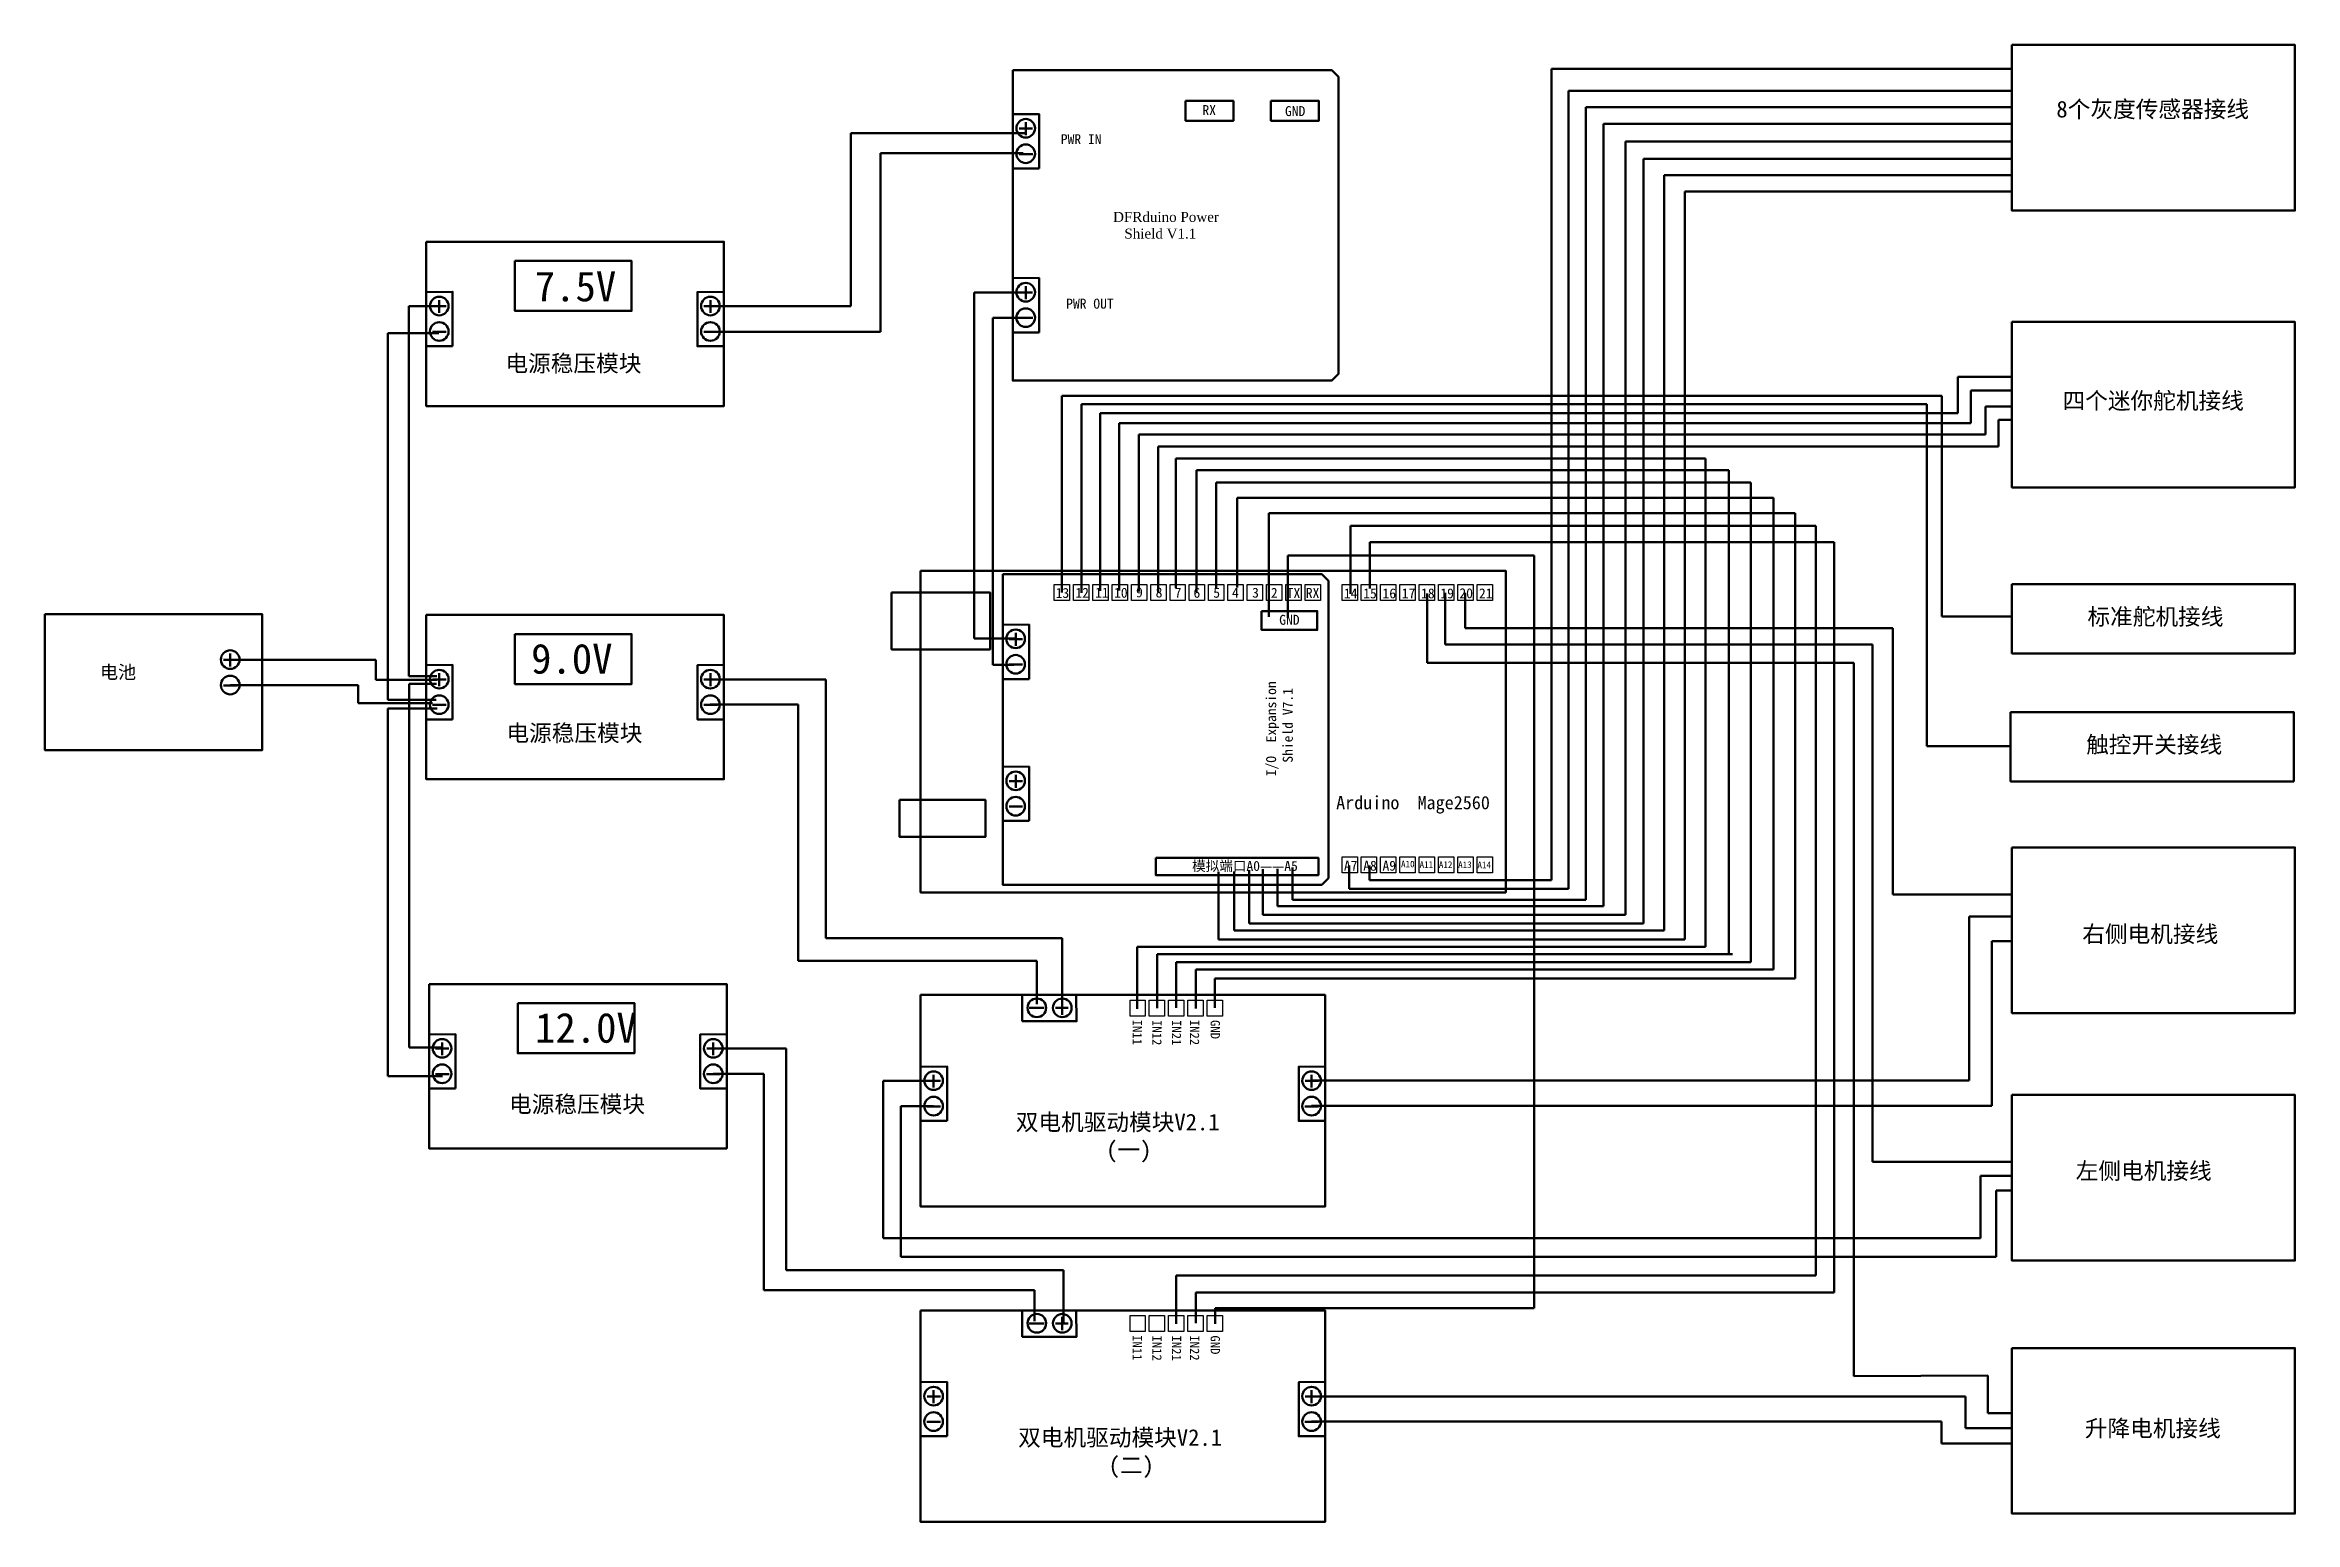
# Model space of a CAD drawing. Header units: millimetres. Extents: x 2997 to 9766, y -1437 to 3006.
import ezdxf

# ---------------------------------------------------------------- set-up
doc = ezdxf.new("R2010")
doc.units = ezdxf.units.MM
doc.styles.get("Standard").update_dxf_attribs({"font": ''})
doc.styles.get('Standard').set_extended_font_data('SimSun')

# ---------------------------------------------------------------- blocks, each defined once
blk = doc.blocks.new('*U1')
blk.add_lwpolyline([(-23, 24.1), (23, 24.1), (23, -24.1), (-23, -24.1)], close=True)
blk = doc.blocks.new('*U2')
at = {"color": 0, "linetype": 'ByBlock', "lineweight": -2, "transparency": 16777216}
for p in [(0, 0), (58, 0), (116.1, 0), (174.1, 0), (232.2, 0), (290.2, 0), (348.2, 0), (406.3, 0), (464.3, 0), (522.4, 0), (580.4, 0), (638.4, 0), (696.5, 0), (754.5, 0)]:
    blk.add_blockref('*U1', p, dxfattribs=at)
blk = doc.blocks.new('*U3')
blk.add_lwpolyline([(-23, 24.1), (23, 24.1), (23, -24.1), (-23, -24.1)], close=True)
blk = doc.blocks.new('*U4')
at = {"color": 0, "linetype": 'ByBlock', "lineweight": -2, "transparency": 16777216}
for p in [(0, 0), (58, 0), (116.1, 0), (174.1, 0), (232.2, 0), (290.2, 0), (348.2, 0), (406.3, 0)]:
    blk.add_blockref('*U3', p, dxfattribs=at)
blk = doc.blocks.new('*U9')
blk.add_lwpolyline([(-23, 24.1), (23, 24.1), (23, -24.1), (-23, -24.1)], close=True)
blk = doc.blocks.new('*U10')
at = {"color": 0, "linetype": 'ByBlock', "lineweight": -2, "transparency": 16777216}
for p in [(0, 0), (58, 0), (116.1, 0), (174.1, 0), (232.2, 0)]:
    blk.add_blockref('*U9', p, dxfattribs=at)
blk = doc.blocks.new('*U11')
blk.add_lwpolyline([(-23, 24.1), (23, 24.1), (23, -24.1), (-23, -24.1)], close=True)
blk = doc.blocks.new('*U12')
at = {"color": 0, "linetype": 'ByBlock', "lineweight": -2, "transparency": 16777216}
for p in [(0, 0), (58, 0), (116.1, 0), (174.1, 0), (232.2, 0)]:
    blk.add_blockref('*U11', p, dxfattribs=at)
blk = doc.blocks.new('*U14')
blk.add_lwpolyline([(-23, 24.1), (23, 24.1), (23, -24.1), (-23, -24.1)], close=True)
blk = doc.blocks.new('*U15')
at = {"color": 0, "linetype": 'ByBlock', "lineweight": -2, "transparency": 16777216}
for p in [(0, 0), (58, 0), (116.1, 0), (174.1, 0), (232.2, 0), (290.2, 0), (348.2, 0), (406.3, 0)]:
    blk.add_blockref('*U14', p, dxfattribs=at)

msp = doc.modelspace()

# ---------------------------------------------------------------- linework, layer by layer
at = {"color": 3, "lineweight": 50}
for p, q in [((7529.3, 493.8), (7529.3, 2934.3)), ((7529.3, 2934.3), (8914.2, 2934.3)), ((7580, 467.6), (7580, 2868.9)), ((7580, 2868.9), (8914.2, 2868.9)), ((7632.7, 435.2), (7632.7, 2819)), ((7632.7, 2819), (8914.2, 2819)), ((7685.5, 415.5), (7685.5, 2769.5)), ((7685.5, 2769.5), (8914.2, 2769.5)), ((7751.1, 389.9), (7751.1, 2716)), ((7751.1, 2716), (8914.2, 2716)), ((7805.5, 363.7), (7805.5, 2664.3)), ((7805.5, 2664.3), (8914.2, 2664.3)), ((7868.3, 342.7), (7868.3, 2614.5)), ((7868.3, 2614.5), (8914.2, 2614.5)), ((7930.4, 315.9), (7930.4, 2565.8)), ((7930.4, 2565.8), (8914.2, 2565.8)), ((6115.2, 1358.3), (6115.2, 1926.3)), ((6115.2, 1926.3), (8658.1, 1926.3)), ((8658.1, 1926.3), (8658.1, 897.4)), ((8658.1, 897.4), (8910.3, 897.4)), ((6527.1, 519.3), (6527.1, 315.9)), ((6574.3, 520), (6574.3, 342.7)), ((6619.6, 523.8), (6619.6, 363.7)), ((6660, 527.1), (6660, 389.9)), ((6704.7, 527.7), (6704.7, 415.5)), ((6750, 532.2), (6750, 435.2)), ((6920, 537.9), (6920, 467.6)), ((6981.6, 538.4), (6981.6, 493.8)), ((6981.6, 493.8), (7529.3, 493.8)), ((6704.7, 415.5), (7685.5, 415.5)), ((6750, 435.2), (7632.7, 435.2)), ((6920, 467.6), (7580, 467.6)), ((6574.3, 342.7), (7868.3, 342.7)), ((6619.6, 363.7), (7805.5, 363.7)), ((6660, 389.9), (7751.1, 389.9)), ((6527.1, 315.9), (7930.4, 315.9))]:
    msp.add_line(p, q, dxfattribs=at)
at = {"color": 1, "lineweight": 50}
for p, q in [((5421.4, 2221.2), (5421.4, 2741.7)), ((5421.4, 2741.7), (5947.2, 2741.7)), ((5947.2, 2262), (5791.5, 2262)), ((5791.5, 2262), (5791.5, 1220.7)), ((4182.7, 2220.5), (4091, 2220.5)), ((4091, 2220.5), (4091, 1108.1)), ((4998.5, 2221.2), (5421.4, 2221.2)), ((5791.5, 1220.7), (5916.5, 1220.7)), ((3553.9, 1156.8), (3992.3, 1156.8)), ((3992.3, 1156.8), (3992.3, 1096.3)), ((3992.3, 1096.3), (4175.6, 1096.3)), ((4091, 1108.1), (4175, 1108.1)), ((4174, 1084.2), (4091.9, 1084.2)), ((4091.9, 1084.2), (4091.9, -9.5)), ((4998.6, 1097.9), (5345.6, 1097.9)), ((5345.6, 1097.9), (5345.6, 319.3)), ((8785.5, -108.8), (8785.5, 384.4)), ((8785.5, 384.4), (8914.2, 384.4)), ((6056.4, 319.3), (5345.6, 319.3)), ((6056.4, 319.3), (6056.4, 109.8)), ((4091.9, -9.5), (4191.2, -9.5)), ((5007, -11.9), (5226.7, -11.9)), ((5226.7, -11.9), (5226.7, -679.2)), ((5670, -109.9), (5517.8, -109.9)), ((5517.8, -109.9), (5517.8, -582.6)), ((6807.2, -108.8), (8785.5, -108.8)), ((8914.2, -395.2), (8819.9, -395.2)), ((8819.9, -395.2), (8819.9, -582.6)), ((5517.8, -582.6), (8819.9, -582.6)), ((6060.6, -679.2), (5226.7, -679.2)), ((6060.6, -679.2), (6061.1, -839.1)), ((6807.3, -1058.9), (8774.1, -1058.9)), ((8774.1, -1058.9), (8774.1, -1154.9)), ((8774.1, -1154.9), (8914.2, -1154.9))]:
    msp.add_line(p, q, dxfattribs=at)
at = {"lineweight": 50}
for p, q in [((5927.3, 2755.3), (5967.8, 2755.3)), ((5947.2, 2774), (5947.2, 2735.2)), ((5510.4, 2143.8), (5510.4, 2681.3)), ((5510.4, 2681.3), (5939.8, 2681.3)), ((5927.2, 2678.5), (5968.1, 2678.5)), ((4182.7, 2239.2), (4182.7, 2200.4)), ((4998.6, 2239.2), (4998.6, 2200.4)), ((5927.3, 2262), (5967.8, 2262)), ((5947.2, 2280.7), (5947.2, 2241.9)), ((4162.9, 2220.5), (4203.3, 2220.5)), ((4978.7, 2220.5), (5019.2, 2220.5)), ((5927.2, 2185.3), (5847.7, 2185.3)), ((5847.7, 2185.3), (5847.7, 1141.4)), ((5927.2, 2185.3), (5968.1, 2185.3)), ((4027.7, 1036.2), (4027.7, 2139.6)), ((4027.7, 2139.6), (4181.8, 2139.6)), ((4162.7, 2143.8), (4203.6, 2143.8)), ((4978.6, 2143.8), (5019.5, 2143.8)), ((4998.5, 2143.8), (5510.4, 2143.8)), ((8261.7, 1597.9), (6678.7, 1597.9)), ((6678.7, 1597.9), (6678.7, 1286)), ((8261.7, 198.6), (8261.7, 1597.9)), ((6735.7, 1283.5), (6735.7, 1470.9)), ((6735.7, 1470.9), (7477.2, 1470.9)), ((7477.2, 1470.9), (7477.2, -793.9)), ((5897.1, 1219.3), (5937.6, 1219.3)), ((5917, 1238.1), (5917, 1199.2)), ((3534, 1156.8), (3574.5, 1156.8)), ((3553.9, 1175.5), (3553.9, 1136.7)), ((4162.9, 1097.9), (4203.3, 1097.9)), ((4182.7, 1116.6), (4182.7, 1077.8)), ((4978.7, 1097.9), (5019.2, 1097.9)), ((4998.6, 1116.6), (4998.6, 1077.8)), ((5847.7, 1141.4), (5911.4, 1141.4)), ((5897, 1142.6), (5937.9, 1142.6)), ((3533.9, 1080.1), (3574.8, 1080.1)), ((3553.8, 1081), (3938.6, 1081)), ((3938.6, 1081), (3938.6, 1026.2)), ((3938.6, 1026.2), (4162.7, 1026.2)), ((4173.2, 1036.2), (4027.7, 1036.2)), ((4162.7, 1021.1), (4203.6, 1021.1)), ((4978.6, 1021.1), (5019.5, 1021.1)), ((5019.5, 1021.1), (4978.6, 1021.1)), ((4978.6, 1021.1), (4996.3, 1021.1)), ((4996.3, 1021.1), (4997.7, 1021.1)), ((4997.7, 1021.1), (4997.7, 1022.2)), ((4997.7, 1022.2), (4997.7, 1021.1)), ((4997.7, 1021.1), (4997.7, 1022.2)), ((4997.7, 1022.2), (4997.7, 1022.2)), ((4997.7, 1022.2), (4997.7, 1022.2)), ((4997.7, 1022.2), (5262.2, 1022.2)), ((5262.2, 1022.2), (5262.2, 251.3)), ((4176.1, 1010.4), (4027.7, 1010.4)), ((4027.7, 1010.4), (4027.7, -95.6)), ((5897.1, 792.2), (5937.6, 792.2)), ((5917, 811), (5917, 772.1)), ((5897, 715.5), (5937.9, 715.5)), ((8853.4, -185.3), (8853.4, 310.2)), ((8853.4, 310.2), (8914.2, 310.2)), ((5980.6, 251.3), (5262.2, 251.3)), ((5980.6, 120.5), (5980.6, 251.3)), ((6516.1, 110.1), (6516.1, 198.6)), ((6516.1, 198.6), (8261.7, 198.6)), ((5957, 109.7), (6002.9, 109.7)), ((6075.1, 109.8), (6036.3, 109.8)), ((6056.4, 129.7), (6056.4, 89.2)), ((4191.2, 6.1), (4191.2, -32.7)), ((5007.1, 6.1), (5007.1, -32.7)), ((4171.3, -12.6), (4211.8, -12.6)), ((4987.2, -12.6), (5027.7, -12.6)), ((4027.7, -95.6), (4192.6, -95.6)), ((4171.2, -89.3), (4212.1, -89.3)), ((4987.1, -89.3), (5028, -89.3)), ((5007, -88.4), (5159.3, -88.4)), ((5159.3, -88.4), (5159.3, -739.1)), ((5650.1, -109.9), (5690.6, -109.9)), ((5670, -91.2), (5670, -130)), ((6787.4, -109.9), (6827.9, -109.9)), ((6807.3, -91.2), (6807.3, -130)), ((5669.9, -185.7), (5571.6, -185.7)), ((5571.6, -185.7), (5571.6, -638.7)), ((5650, -186.6), (5690.9, -186.6)), ((6787.3, -186.6), (6828.2, -186.6)), ((6807.2, -185.3), (8853.4, -185.3)), ((8866.5, -638.7), (8866.5, -439.8)), ((8866.5, -439.8), (8914.2, -439.8)), ((5571.6, -638.7), (8866.5, -638.7)), ((5159.3, -739.1), (5973.5, -739.1)), ((5973.5, -739.1), (5973.5, -833)), ((7477.2, -793.9), (6517.3, -793.9)), ((6517.3, -793.9), (6517.3, -841.1)), ((5957, -839.3), (6002.9, -839.3)), ((6075.1, -839.2), (6036.3, -839.2)), ((6056.4, -819.3), (6056.4, -859.8)), ((5650.1, -1058.9), (5690.6, -1058.9)), ((5670, -1040.2), (5670, -1079)), ((6787.4, -1058.9), (6827.9, -1058.9)), ((6807.3, -1040.2), (6807.3, -1079)), ((5650, -1135.6), (5690.9, -1135.6)), ((6787.3, -1135.6), (6828.2, -1135.6)), ((6807.2, -1134.7), (8702.5, -1134.7)), ((8702.5, -1134.7), (8702.5, -1200.3)), ((8702.5, -1200.3), (8914.2, -1200.3))]:
    msp.add_line(p, q, dxfattribs=at)
at = {"color": 20, "lineweight": 50}
for p, q in [((8751.9, 1899.3), (8751.9, 2008.2)), ((8751.9, 2008.2), (8914.2, 2008.2)), ((8790.6, 1868.7), (8790.6, 1966.8)), ((8790.6, 1966.8), (8914.2, 1966.8)), ((6055.6, 1359.4), (6055.6, 1951.2)), ((6055.6, 1951.2), (8703.5, 1951.2)), ((6170.7, 1364.7), (6170.7, 1899.3)), ((6170.7, 1899.3), (8751.9, 1899.3)), ((8703.5, 1951.2), (8703.5, 1287)), ((8834.8, 1834.8), (8834.8, 1919.4)), ((8834.8, 1919.4), (8914.2, 1919.4)), ((6228, 1365.5), (6228, 1868.7)), ((6228, 1868.7), (8790.6, 1868.7)), ((6286.9, 1362.9), (6286.9, 1834.8)), ((6286.9, 1834.8), (8834.8, 1834.8)), ((8873.8, 1798.3), (8873.8, 1879.1)), ((8873.8, 1879.1), (8914.2, 1879.1)), ((6345.6, 1359.4), (6345.6, 1798.3)), ((6345.6, 1798.3), (8873.8, 1798.3)), ((8703.5, 1287), (8914.2, 1287))]:
    msp.add_line(p, q, dxfattribs=at)
at = {"color": 6, "lineweight": 50}
for p, q in [((7992.6, 1762.3), (6399.2, 1762.3)), ((6399.2, 1762.3), (6399.2, 1373.5)), ((7992.6, 293), (7992.6, 1762.3)), ((8128.6, 1690.3), (6520.4, 1690.3)), ((6520.4, 1690.3), (6520.4, 1373.7)), ((8128.6, 247.8), (8128.6, 1690.3)), ((8324.3, 1560.1), (6924.1, 1560.1)), ((6924.1, 1560.1), (6924.1, 1355.2)), ((8324.3, -695.4), (8324.3, 1560.1)), ((6282.2, 107.1), (6282.2, 293)), ((6282.2, 293), (7992.6, 293)), ((6399.7, 109.7), (6399.7, 247.8)), ((6399.7, 247.8), (8128.6, 247.8)), ((6399.4, -840.6), (6399.4, -695.4)), ((6399.4, -695.4), (8324.3, -695.4))]:
    msp.add_line(p, q, dxfattribs=at)
at = {"color": 5, "lineweight": 50}
for p, q in [((6461, 1360.7), (6461, 1727.9)), ((6461, 1727.9), (8062.9, 1727.9)), ((8062.9, 1727.9), (8062.9, 271.4)), ((8197, 1644), (6583, 1644)), ((6583, 1644), (6583, 1374)), ((8197, 224.8), (8197, 1644)), ((8379, 1510.7), (6982.2, 1510.7)), ((6982.2, 1510.7), (6982.2, 1371.8)), ((8379, -746.3), (8379, 1510.7)), ((6342.4, 109.4), (6342.4, 271.5)), ((6342.4, 271.5), (8073.3, 271.4)), ((6458.5, 107.6), (6458.5, 224.8)), ((6458.5, 224.8), (8197, 224.8)), ((6458.5, -839.1), (6458.5, -746.3)), ((6458.5, -746.3), (8379, -746.3))]:
    msp.add_line(p, q, dxfattribs=at)
at = {"color": 2, "lineweight": 50}
for p, q in [((7154.9, 1148.3), (7154.9, 1356.2)), ((7209.3, 1202.5), (7209.3, 1358)), ((7269.5, 1358.7), (7269.5, 1251.8)), ((7269.5, 1251.8), (8556.3, 1251.8)), ((8556.3, 1251.8), (8556.3, 450.7)), ((8495.1, 1202.5), (7209.3, 1202.5)), ((8495.1, -353.8), (8495.1, 1202.5)), ((8438.7, 1148.3), (7154.9, 1148.3)), ((8438.7, -998.2), (8438.7, 1148.3)), ((8556.3, 450.7), (8914.2, 450.7)), ((8914.2, -353.8), (8495.1, -353.8)), ((8842, -995.8), (8438.7, -998.2)), ((8842, -1109.6), (8842, -995.8)), ((8914.2, -1109.6), (8842, -1109.6))]:
    msp.add_line(p, q, dxfattribs=at)
at = {"lineweight": 50}
for points in [[(8914.2, 3006.5), (9765.8, 3006.5), (9765.8, 2508.3), (8914.2, 2508.3)], [(5908.2, 2931.2), (6867.9, 2931.2), (6887.9, 2911.2), (6887.9, 2016.9), (6867.9, 1996.9), (5908.2, 1996.9)], [(5987.5, 2635), (5908.2, 2635), (5908.2, 2797.9), (5987.5, 2798.8)], [(6428, 2838.5), (6572.1, 2838.5), (6572.1, 2778.5), (6428, 2778.5)], [(6684.9, 2838.5), (6829.1, 2838.5), (6829.1, 2778.5), (6684.9, 2778.5)], [(4143.7, 2414.5), (5038.9, 2414.5), (5038.9, 1920.2), (4143.7, 1920.2)], [(4410.5, 2357.1), (4761.4, 2357.1), (4761.4, 2206.5), (4410.5, 2206.5)], [(5987.5, 2141.8), (5908.2, 2141.8), (5908.2, 2304.7), (5987.5, 2305.6)], [(4223, 2100.2), (4143.7, 2100.2), (4143.7, 2263.2), (4223, 2264.1)], [(5038.9, 2100.2), (4959.6, 2100.2), (4959.6, 2263.2), (5038.9, 2264.1)], [(8914.2, 2173.5), (9765.8, 2173.5), (9765.8, 1675.4), (8914.2, 1675.4)], [(5631, 1425), (7391.5, 1425), (7391.5, 457.2), (5631, 457.2)], [(5543.3, 1359.1), (5839.7, 1359.1), (5839.7, 1188.4), (5543.3, 1188.4)], [(5878, 1414.8), (6837.7, 1414.8), (6857.7, 1394.8), (6857.7, 500.4), (6837.7, 480.4), (5878, 480.4)], [(8914.2, 1384.5), (9765.8, 1384.5), (9765.8, 1176), (8914.2, 1176)], [(2996.5, 1294.2), (3650.3, 1294.2), (3650.3, 885.4), (2996.5, 885.4)], [(4143.7, 1291.9), (5038.9, 1291.9), (5038.9, 797.6), (4143.7, 797.6)], [(6656.9, 1303.5), (6824.3, 1303.5), (6824.3, 1246.9), (6656.9, 1246.9)], [(4410.5, 1234.5), (4761.4, 1234.5), (4761.4, 1083.8), (4410.5, 1083.8)], [(5957.3, 1099.1), (5878, 1099.1), (5878, 1262), (5957.3, 1262.9)], [(4223, 977.6), (4143.7, 977.6), (4143.7, 1140.5), (4223, 1141.4)], [(5038.9, 977.6), (4959.6, 977.6), (4959.6, 1140.5), (5038.9, 1141.4)], [(8910.3, 999.6), (9762, 999.6), (9762, 791.1), (8910.3, 791.1)], [(5957.3, 672), (5878, 672), (5878, 834.9), (5957.3, 835.8)], [(5567.7, 735.5), (5825.7, 735.5), (5825.7, 624.1), (5567.7, 624.1)], [(6338.1, 560.9), (6827.7, 560.9), (6827.7, 509.4), (6338.1, 509.4)], [(8914.2, 592.3), (9765.8, 592.3), (9765.8, 94.1), (8914.2, 94.1)], [(4152.2, 181.4), (5047.4, 181.4), (5047.4, -312.9), (4152.2, -312.9)], [(5631, 148.8), (6847.6, 148.8), (6847.6, -487.9), (5631, -487.9)], [(5936.1, 69.5), (5936.1, 148.8), (6099.1, 148.8), (6100, 69.5)], [(4419, 124), (4769.8, 124), (4769.8, -26.7), (4419, -26.7)], [(4231.5, -132.9), (4152.2, -132.9), (4152.2, 30.1), (4231.5, 31)], [(5047.4, -132.9), (4968.1, -132.9), (4968.1, 30.1), (5047.4, 31)], [(5710.3, -230.2), (5631, -230.2), (5631, -67.3), (5710.3, -66.4)], [(6847.6, -230.2), (6768.3, -230.2), (6768.3, -67.3), (6847.6, -66.4)], [(8914.2, -152.2), (9765.8, -152.2), (9765.8, -650.4), (8914.2, -650.4)], [(5631, -800.2), (6847.6, -800.2), (6847.6, -1436.8), (5631, -1436.8)], [(5936.1, -879.5), (5936.1, -800.2), (6099.1, -800.2), (6100, -879.5)], [(8914.2, -913.5), (9765.8, -913.5), (9765.8, -1411.6), (8914.2, -1411.6)], [(5710.3, -1179.1), (5631, -1179.1), (5631, -1016.2), (5710.3, -1015.3)], [(6847.6, -1179.1), (6768.3, -1179.1), (6768.3, -1016.2), (6847.6, -1015.3)]]:
    msp.add_lwpolyline(points, close=True, dxfattribs=at)
for centre in [(5947.1, 2756), (5947.1, 2679.4), (4182.7, 2221.2), (4998.5, 2221.2), (5947.1, 2262.7), (4182.7, 2144.7), (4998.5, 2144.7), (5947.1, 2186.2), (5916.9, 1220), (3553.8, 1157.5), (5916.9, 1143.5), (3553.8, 1081), (4182.7, 1098.6), (4998.5, 1098.6), (4182.7, 1022), (4998.5, 1022), (5916.9, 792.9), (5916.9, 716.4), (5980.6, 109.9), (6057.1, 109.9), (4191.1, -11.9), (5007, -11.9), (4191.1, -88.4), (5007, -88.4), (5669.9, -109.2), (6807.2, -109.2), (5669.9, -185.7), (6807.2, -185.7), (5980.6, -839.1), (6057.1, -839.1), (5669.9, -1058.2), (6807.2, -1058.2), (5669.9, -1134.7), (6807.2, -1134.7)]:
    msp.add_circle(centre, 28, dxfattribs=at)

# ---------------------------------------------------------------- block references
for name, p in [('*U2', (6056, 1359.6)), ('*U4', (6921.8, 1359.6)), ('*U15', (6921.8, 540.1)), ('*U10', (6283.9, 109.2)), ('*U12', (6283.9, -839.8))]:
    msp.add_blockref(name, p, dxfattribs=at)

# ---------------------------------------------------------------- texts
at = {"insert": (9047.9, 2838.5), "char_height": 50, "attachment_point": 1}
msp.add_mtext_dynamic_manual_height_columns('8个灰度传感器接线', width=641.735, gutter_width=12.5, heights=[0], dxfattribs=at)
at = {"lineweight": 50, "attachment_point": 1}
for s, width, heights, insert, char_height in [('RX', 40.763, [0], (6478.7, 2825.6), 30), ('GND', 133.205, [0], (6727.2, 2822.6), 30), ('PWR IN', 133.205, [0], (6052.6, 2738.2), 30), ('{\\fTimes New Roman|b0|i0|c0|p18;\\H0.75x;DFRduino Power\\fTimes New Roman|b0|i0|c186|p18;   \\fTimes New Roman|b0|i0|c0|p18; \\fTimes New Roman|b0|i0|c186|p18;    \\fTimes New Roman|b0|i0|c0|p18;Shield V1.1}', 363.231, [104.5], (6209.9, 2504.2), 40), ('7.5V', 302.734, [0], (4470.1, 2325.3), 90), ('PWR OUT', 183.852, [0], (6068.8, 2243.3), 30), ('电源稳压模块', 447.211, [0], (4381.7, 2073.7), 50), ('四个迷你舵机接线', 639.651, [0], (9066.4, 1961.4), 50), ('13', 40.763, [0], (6037.1, 1373.1), 30), ('12', 40.763, [0], (6096.4, 1373.4), 30), ('11', 40.763, [0], (6156, 1373.9), 30), ('10', 40.763, [0], (6212.9, 1373.7), 30), ('9', 40.763, [0], (6279, 1375), 30), ('8', 40.763, [0], (6337.9, 1374.5), 30), ('7', 40.763, [0], (6395.1, 1373.5), 30), ('6', 40.763, [0], (6451.8, 1373.5), 30), ('5', 40.763, [0], (6511.3, 1373.7), 30), ('4', 40.763, [0], (6567.8, 1374), 30), ('3', 40.763, [0], (6628.2, 1373.9), 30), ('2', 40.763, [0], (6684.6, 1373.4), 30), ('TX', 40.763, [0], (6732.3, 1372.7), 30), ('RX', 40.763, [0], (6789.7, 1373), 30), ('14', 40.763, [0], (6904.5, 1371.8), 30), ('15', 40.763, [0], (6962.5, 1371.8), 30), ('16', 40.763, [0], (7020.5, 1371.8), 30), ('17', 40.763, [0], (7078.6, 1371.8), 30), ('18', 40.763, [0], (7136.6, 1371.8), 30), ('19', 40.763, [0], (7194.6, 1371.8), 30), ('20', 40.763, [0], (7251.9, 1372.1), 30), ('21', 40.763, [0], (7310.7, 1371.8), 30), ('GND', 133.205, [0], (6709.8, 1292.3), 30), ('标准舵机接线', 454.942, [0], (9141.4, 1311.8), 50), ('9.0V', 302.734, [0], (4459, 1205.3), 90), ('电池', 454.416, [0], (3161.7, 1140), 40), ('电源稳压模块', 447.211, [0], (4384.7, 961.6), 50), ('触控开关接线', 454.942, [0], (9137.6, 926.9), 50), ('Arduino  Mage2560', 492.218, [0], (6881, 747.3), 40), ('模拟端口A0——A5', 412.452, [0], (6447.5, 551.9), 30), ('A7', 40.763, [0], (6904.5, 552.5), 30), ('A8', 40.763, [0], (6962.5, 552.5), 30), ('A9', 40.763, [0], (7020.5, 552.5), 30), ('A10', 40.763, [0], (7076.2, 552.5), 20), ('A11', 40.763, [0], (7132, 550.9), 20), ('A12', 40.763, [0], (7190, 550.8), 20), ('A13', 40.763, [0], (7248.1, 550.6), 20), ('A14', 40.763, [0], (7306.1, 549.8), 20), ('右侧电机接线', 454.942, [0], (9125.8, 357.1), 50), ('12.0V', 302.734, [0], (4470.9, 95), 90), ('电源稳压模块', 447.211, [0], (4392.5, -154.8), 50), ('双电机驱动模块V2.1\\P        (一)', 686.612, [0], (5917, -208.8), 50), ('左侧电机接线', 454.942, [0], (9106, -355.4), 50), ('双电机驱动模块V2.1\\P        (二)', 686.612, [0], (5924.3, -1157.7), 50), ('升降电机接线', 454.942, [0], (9133.5, -1130), 50)]:
    msp.add_mtext_dynamic_manual_height_columns(s, width=width, gutter_width=12.5, heights=heights, dxfattribs=dict(at, insert=insert, char_height=char_height))
for s, width, insert, char_height, rotation in [('I/O  Expansion \\P  Shield V7.1', 689.075, (6670.5, 806.5), 30, 90), ('IN11', 46.046, (6296.9, 74.4), 28, 270), ('IN12', 46.046, (6356.1, 73.2), 28, 270), ('IN21', 46.046, (6414.8, 73.2), 28, 270), ('IN22', 46.046, (6469.4, 73.8), 28, 270), ('GND', 46.046, (6531.4, 73.3), 28, 270), ('IN11', 46.046, (6296.9, -874.5), 28, 270), ('IN12', 46.046, (6356.1, -875.8), 28, 270), ('IN21', 46.046, (6414.8, -875.8), 28, 270), ('IN22', 46.046, (6469.4, -875.2), 28, 270), ('GND', 46.046, (6531.4, -875.6), 28, 270)]:
    msp.add_mtext_dynamic_manual_height_columns(s, width=width, gutter_width=12.5, heights=[0], dxfattribs=dict(at, insert=insert, char_height=char_height, rotation=rotation))

doc.saveas('drawing.dxf')
